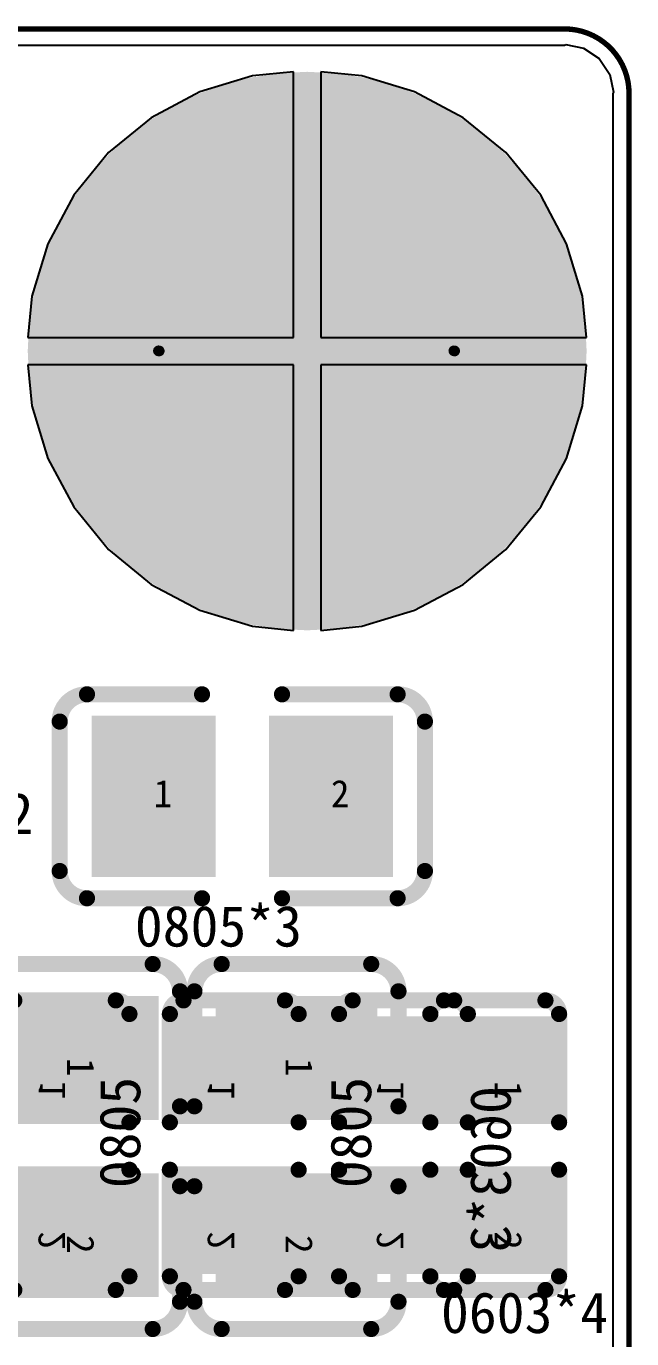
# Model space of a CAD drawing. Header units: millimetres. Extents: x 7.33 to 10.08, y 7.01 to 8.78.
# Drawn here: x 9.8531 to 10.075, y 8.3021 to 8.7835 of the extents above; entities that cross this region are included whole.
import ezdxf

# ---------------------------------------------------------------- set-up
doc = ezdxf.new("R2010")
doc.units = ezdxf.units.MM
doc.header["$MEASUREMENT"] = 0
for name, color, linetype in [('BottomLayer', 5, 'Continuous'), ('BottomOverlay', 54, 'Continuous'), ('BottomPaste', 16, 'Continuous'), ('BottomSolder', 6, 'Continuous'), ('KeepOutLayer', 6, 'Continuous'), ('Mechanical1', 6, 'Continuous'), ('Mechanical16', 56, 'Continuous'), ('Mechanical20', 56, 'Continuous'), ('Mechanical5', 56, 'Continuous'), ('MidLayer1', 16, 'Continuous'), ('MidLayer2', 76, 'Continuous'), ('MidLayer3', 90, 'Continuous'), ('MidLayer4', 156, 'Continuous'), ('MidLayer5', 130, 'Continuous'), ('MidLayer6', 216, 'Continuous'), ('MultiLayer', 9, 'Continuous'), ('TopLayer', 1, 'Continuous'), ('TopOverlay', 2, 'Continuous'), ('TopPaste', 8, 'Continuous'), ('TopSolder', 216, 'Continuous')]:
    doc.layers.add(name, color=color, linetype=linetype)

# ---------------------------------------------------------------- blocks, each defined once
blk = doc.blocks.new('C0805_424')
at = {"layer": 'TopLayer'}
for points in [[(-0.01378, -0.02559), (-0.01378, 0.02559), (-0.05118, -0.02559), (-0.05118, 0.02559)], [(0.05118, -0.02559), (0.05118, 0.02559), (0.01378, -0.02559), (0.01378, 0.02559)]]:
    blk.add_solid(points, dxfattribs=at)
at = {"layer": 'TopOverlay', "const_width": 0.00591}
for points in [[(-0.06693, 0.0274, -0.414214), (-0.05693, 0.0374)], [(0.05693, 0.0374, -0.414214), (0.06693, 0.0274)], [(-0.05693, -0.0374, -0.414214), (-0.06693, -0.0274)], [(0.06693, -0.0274, -0.414214), (0.05693, -0.0374)]]:
    blk.add_lwpolyline(points, format="xyb", dxfattribs=at)
for points in [[(-0.05693, 0.0374), (-0.01475, 0.0374)], [(0.01456, 0.0374), (0.05693, 0.0374)], [(-0.06693, -0.0274), (-0.06693, 0.0274)], [(0.06693, -0.0274), (0.06693, 0.0274)], [(-0.05693, -0.0374), (-0.01475, -0.0374)], [(0.01456, -0.0374), (0.05693, -0.0374)]]:
    blk.add_lwpolyline(points, dxfattribs=at)
at = {"layer": 'TopOverlay', "const_width": 0.00296}
for points in [[(-0.05841, 0.0374, 1), (-0.05545, 0.0374, 1)], [(-0.05841, 0.0374, 1), (-0.05545, 0.0374, 1)], [(-0.01623, 0.0374, 1), (-0.01327, 0.0374, 1)], [(0.01308, 0.0374, 1), (0.01604, 0.0374, 1)], [(0.05545, 0.0374, 1), (0.05841, 0.0374, 1)], [(0.05545, 0.0374, 1), (0.05841, 0.0374, 1)], [(-0.06841, 0.0274, 1), (-0.06545, 0.0274, 1)], [(-0.06841, 0.0274, 1), (-0.06545, 0.0274, 1)], [(0.06545, 0.0274, 1), (0.06841, 0.0274, 1)], [(0.06545, 0.0274, 1), (0.06841, 0.0274, 1)], [(-0.06841, -0.0274, 1), (-0.06545, -0.0274, 1)], [(-0.06841, -0.0274, 1), (-0.06545, -0.0274, 1)], [(0.06545, -0.0274, 1), (0.06841, -0.0274, 1)], [(0.06545, -0.0274, 1), (0.06841, -0.0274, 1)], [(-0.05841, -0.0374, 1), (-0.05545, -0.0374, 1)], [(-0.05841, -0.0374, 1), (-0.05545, -0.0374, 1)], [(-0.01623, -0.0374, 1), (-0.01327, -0.0374, 1)], [(0.01308, -0.0374, 1), (0.01604, -0.0374, 1)], [(0.05545, -0.0374, 1), (0.05841, -0.0374, 1)], [(0.05545, -0.0374, 1), (0.05841, -0.0374, 1)]]:
    blk.add_lwpolyline(points, format="xyb", close=True, dxfattribs=at)
at = {"layer": 'TopPaste'}
for points in [[(-0.01378, -0.02559), (-0.01378, 0.02559), (-0.05118, -0.02559), (-0.05118, 0.02559)], [(0.05118, -0.02559), (0.05118, 0.02559), (0.01378, -0.02559), (0.01378, 0.02559)]]:
    blk.add_solid(points, dxfattribs=at)
at = {"layer": 'TopSolder'}
for points in [[(-0.00978, -0.02959), (-0.00978, 0.02959), (-0.05518, -0.02959), (-0.05518, 0.02959)], [(0.05518, -0.02959), (0.05518, 0.02959), (0.00978, -0.02959), (0.00978, 0.02959)]]:
    blk.add_solid(points, dxfattribs=at)
at = {"layer": 'Mechanical20'}
for s, p in [('1', (-0.03248, -0.004)), ('2', (0.03248, -0.004))]:
    blk.add_text(s, height=0.01, rotation=360, dxfattribs=at).set_placement(p)
blk = doc.blocks.new('C0603_434')
at = {"layer": 'Mechanical16', "const_width": 0.00591}
for points in [[(-0.0531, 0.0186, -0.414214), (-0.0481, 0.0236)], [(0.0481, 0.0236, -0.414214), (0.0531, 0.0186)], [(-0.0481, -0.0236, -0.414214), (-0.0531, -0.0186)], [(0.0531, -0.0186, -0.414214), (0.0481, -0.0236)]]:
    blk.add_lwpolyline(points, format="xyb", dxfattribs=at)
for points in [[(-0.0481, 0.0236), (-0.00836, 0.0236)], [(0.00902, 0.0236), (0.0481, 0.0236)], [(-0.0531, 0.0186), (-0.0531, -0.0186)], [(0.0531, 0.0186), (0.0531, -0.0186)], [(-0.0481, -0.0236), (-0.00836, -0.0236)], [(0.00902, -0.0236), (0.0481, -0.0236)]]:
    blk.add_lwpolyline(points, dxfattribs=at)
at = {"layer": 'Mechanical16', "const_width": 0.00296}
for points in [[(-0.04958, 0.0236, 1), (-0.04662, 0.0236, 1)], [(-0.04958, 0.0236, 1), (-0.04662, 0.0236, 1)], [(-0.00984, 0.0236, 1), (-0.00688, 0.0236, 1)], [(0.00754, 0.0236, 1), (0.0105, 0.0236, 1)], [(0.04662, 0.0236, 1), (0.04958, 0.0236, 1)], [(0.04662, 0.0236, 1), (0.04958, 0.0236, 1)], [(-0.05458, 0.0186, 1), (-0.05162, 0.0186, 1)], [(-0.05458, 0.0186, 1), (-0.05162, 0.0186, 1)], [(0.05162, 0.0186, 1), (0.05458, 0.0186, 1)], [(0.05162, 0.0186, 1), (0.05458, 0.0186, 1)], [(-0.05458, -0.0186, 1), (-0.05162, -0.0186, 1)], [(-0.05458, -0.0186, 1), (-0.05162, -0.0186, 1)], [(0.05162, -0.0186, 1), (0.05458, -0.0186, 1)], [(0.05162, -0.0186, 1), (0.05458, -0.0186, 1)], [(-0.04958, -0.0236, 1), (-0.04662, -0.0236, 1)], [(-0.04958, -0.0236, 1), (-0.04662, -0.0236, 1)], [(-0.00984, -0.0236, 1), (-0.00688, -0.0236, 1)], [(0.00754, -0.0236, 1), (0.0105, -0.0236, 1)], [(0.04662, -0.0236, 1), (0.04958, -0.0236, 1)], [(0.04662, -0.0236, 1), (0.04958, -0.0236, 1)]]:
    blk.add_lwpolyline(points, format="xyb", close=True, dxfattribs=at)
at = {"layer": 'TopLayer'}
for points in [[(-0.01181, 0.01771), (-0.04331, 0.01771), (-0.01181, -0.01771), (-0.04331, -0.01771)], [(0.04331, 0.01771), (0.01181, 0.01771), (0.04331, -0.01771), (0.01181, -0.01771)]]:
    blk.add_solid(points, dxfattribs=at)
at = {"layer": 'TopOverlay', "const_width": 0.00591}
for points in [[(-0.0531, 0.0186, -0.414214), (-0.0481, 0.0236)], [(0.0481, 0.0236, -0.414214), (0.0531, 0.0186)], [(-0.0481, -0.0236, -0.414214), (-0.0531, -0.0186)], [(0.0531, -0.0186, -0.414214), (0.0481, -0.0236)]]:
    blk.add_lwpolyline(points, format="xyb", dxfattribs=at)
for points in [[(-0.0481, 0.0236), (-0.00836, 0.0236)], [(0.00902, 0.0236), (0.0481, 0.0236)], [(-0.0531, 0.0186), (-0.0531, -0.0186)], [(0.0531, 0.0186), (0.0531, -0.0186)], [(-0.0481, -0.0236), (-0.00836, -0.0236)], [(0.00902, -0.0236), (0.0481, -0.0236)]]:
    blk.add_lwpolyline(points, dxfattribs=at)
at = {"layer": 'TopOverlay', "const_width": 0.00296}
for points in [[(-0.04958, 0.0236, 1), (-0.04662, 0.0236, 1)], [(-0.04958, 0.0236, 1), (-0.04662, 0.0236, 1)], [(-0.00984, 0.0236, 1), (-0.00688, 0.0236, 1)], [(0.00754, 0.0236, 1), (0.0105, 0.0236, 1)], [(0.04662, 0.0236, 1), (0.04958, 0.0236, 1)], [(0.04662, 0.0236, 1), (0.04958, 0.0236, 1)], [(-0.05458, 0.0186, 1), (-0.05162, 0.0186, 1)], [(-0.05458, 0.0186, 1), (-0.05162, 0.0186, 1)], [(0.05162, 0.0186, 1), (0.05458, 0.0186, 1)], [(0.05162, 0.0186, 1), (0.05458, 0.0186, 1)], [(-0.05458, -0.0186, 1), (-0.05162, -0.0186, 1)], [(-0.05458, -0.0186, 1), (-0.05162, -0.0186, 1)], [(0.05162, -0.0186, 1), (0.05458, -0.0186, 1)], [(0.05162, -0.0186, 1), (0.05458, -0.0186, 1)], [(-0.04958, -0.0236, 1), (-0.04662, -0.0236, 1)], [(-0.04958, -0.0236, 1), (-0.04662, -0.0236, 1)], [(-0.00984, -0.0236, 1), (-0.00688, -0.0236, 1)], [(0.00754, -0.0236, 1), (0.0105, -0.0236, 1)], [(0.04662, -0.0236, 1), (0.04958, -0.0236, 1)], [(0.04662, -0.0236, 1), (0.04958, -0.0236, 1)]]:
    blk.add_lwpolyline(points, format="xyb", close=True, dxfattribs=at)
at = {"layer": 'TopPaste'}
for points in [[(-0.01181, 0.01771), (-0.04331, 0.01771), (-0.01181, -0.01771), (-0.04331, -0.01771)], [(0.04331, 0.01771), (0.01181, 0.01771), (0.04331, -0.01771), (0.01181, -0.01771)]]:
    blk.add_solid(points, dxfattribs=at)
at = {"layer": 'TopSolder'}
for points in [[(-0.00781, 0.02171), (-0.04731, 0.02171), (-0.00781, -0.02171), (-0.04731, -0.02171)], [(0.04731, 0.02171), (0.00781, 0.02171), (0.04731, -0.02171), (0.00781, -0.02171)]]:
    blk.add_solid(points, dxfattribs=at)
at = {"layer": 'Mechanical20'}
for s, p in [('1', (-0.02356, 0)), ('2', (0.03156, 0))]:
    blk.add_text(s, height=0.01, dxfattribs=at).set_placement(p)
blk = doc.blocks.new('C0603_B_435')
at = {"layer": 'BottomLayer'}
for points in [[(-0.01181, 0.01771), (-0.04331, 0.01771), (-0.01181, -0.01771), (-0.04331, -0.01771)], [(0.04331, 0.01771), (0.01181, 0.01771), (0.04331, -0.01771), (0.01181, -0.01771)]]:
    blk.add_solid(points, dxfattribs=at)
at = {"layer": 'BottomOverlay', "const_width": 0.00591}
for points in [[(-0.0531, 0.0186, -0.414214), (-0.0481, 0.0236)], [(0.0481, 0.0236, -0.414214), (0.0531, 0.0186)], [(-0.0481, -0.0236, -0.414214), (-0.0531, -0.0186)], [(0.0531, -0.0186, -0.414214), (0.0481, -0.0236)]]:
    blk.add_lwpolyline(points, format="xyb", dxfattribs=at)
for points in [[(-0.0481, 0.0236), (-0.00836, 0.0236)], [(0.00902, 0.0236), (0.0481, 0.0236)], [(-0.0531, 0.0186), (-0.0531, -0.0186)], [(0.0531, 0.0186), (0.0531, -0.0186)], [(-0.0481, -0.0236), (-0.00836, -0.0236)], [(0.00902, -0.0236), (0.0481, -0.0236)]]:
    blk.add_lwpolyline(points, dxfattribs=at)
at = {"layer": 'BottomOverlay', "const_width": 0.00296}
for points in [[(-0.04958, 0.0236, 1), (-0.04662, 0.0236, 1)], [(-0.04958, 0.0236, 1), (-0.04662, 0.0236, 1)], [(-0.00984, 0.0236, 1), (-0.00688, 0.0236, 1)], [(0.00754, 0.0236, 1), (0.0105, 0.0236, 1)], [(0.04662, 0.0236, 1), (0.04958, 0.0236, 1)], [(0.04662, 0.0236, 1), (0.04958, 0.0236, 1)], [(-0.05458, 0.0186, 1), (-0.05162, 0.0186, 1)], [(-0.05458, 0.0186, 1), (-0.05162, 0.0186, 1)], [(0.05162, 0.0186, 1), (0.05458, 0.0186, 1)], [(0.05162, 0.0186, 1), (0.05458, 0.0186, 1)], [(-0.05458, -0.0186, 1), (-0.05162, -0.0186, 1)], [(-0.05458, -0.0186, 1), (-0.05162, -0.0186, 1)], [(0.05162, -0.0186, 1), (0.05458, -0.0186, 1)], [(0.05162, -0.0186, 1), (0.05458, -0.0186, 1)], [(-0.04958, -0.0236, 1), (-0.04662, -0.0236, 1)], [(-0.04958, -0.0236, 1), (-0.04662, -0.0236, 1)], [(-0.00984, -0.0236, 1), (-0.00688, -0.0236, 1)], [(0.00754, -0.0236, 1), (0.0105, -0.0236, 1)], [(0.04662, -0.0236, 1), (0.04958, -0.0236, 1)], [(0.04662, -0.0236, 1), (0.04958, -0.0236, 1)]]:
    blk.add_lwpolyline(points, format="xyb", close=True, dxfattribs=at)
at = {"layer": 'BottomPaste'}
for points in [[(-0.01181, 0.01771), (-0.04331, 0.01771), (-0.01181, -0.01771), (-0.04331, -0.01771)], [(0.04331, 0.01771), (0.01181, 0.01771), (0.04331, -0.01771), (0.01181, -0.01771)]]:
    blk.add_solid(points, dxfattribs=at)
at = {"layer": 'BottomSolder'}
for points in [[(-0.00781, 0.02171), (-0.04731, 0.02171), (-0.00781, -0.02171), (-0.04731, -0.02171)], [(0.04731, 0.02171), (0.00781, 0.02171), (0.04731, -0.02171), (0.00781, -0.02171)]]:
    blk.add_solid(points, dxfattribs=at)
at = {"layer": 'Mechanical16', "const_width": 0.00591}
for points in [[(-0.0531, 0.0186, -0.414214), (-0.0481, 0.0236)], [(0.0481, 0.0236, -0.414214), (0.0531, 0.0186)], [(-0.0481, -0.0236, -0.414214), (-0.0531, -0.0186)], [(0.0531, -0.0186, -0.414214), (0.0481, -0.0236)]]:
    blk.add_lwpolyline(points, format="xyb", dxfattribs=at)
for points in [[(-0.0481, 0.0236), (-0.00836, 0.0236)], [(0.00902, 0.0236), (0.0481, 0.0236)], [(-0.0531, 0.0186), (-0.0531, -0.0186)], [(0.0531, 0.0186), (0.0531, -0.0186)], [(-0.0481, -0.0236), (-0.00836, -0.0236)], [(0.00902, -0.0236), (0.0481, -0.0236)]]:
    blk.add_lwpolyline(points, dxfattribs=at)
at = {"layer": 'Mechanical16', "const_width": 0.00296}
for points in [[(-0.04958, 0.0236, 1), (-0.04662, 0.0236, 1)], [(-0.04958, 0.0236, 1), (-0.04662, 0.0236, 1)], [(-0.00984, 0.0236, 1), (-0.00688, 0.0236, 1)], [(0.00754, 0.0236, 1), (0.0105, 0.0236, 1)], [(0.04662, 0.0236, 1), (0.04958, 0.0236, 1)], [(0.04662, 0.0236, 1), (0.04958, 0.0236, 1)], [(-0.05458, 0.0186, 1), (-0.05162, 0.0186, 1)], [(-0.05458, 0.0186, 1), (-0.05162, 0.0186, 1)], [(0.05162, 0.0186, 1), (0.05458, 0.0186, 1)], [(0.05162, 0.0186, 1), (0.05458, 0.0186, 1)], [(-0.05458, -0.0186, 1), (-0.05162, -0.0186, 1)], [(-0.05458, -0.0186, 1), (-0.05162, -0.0186, 1)], [(0.05162, -0.0186, 1), (0.05458, -0.0186, 1)], [(0.05162, -0.0186, 1), (0.05458, -0.0186, 1)], [(-0.04958, -0.0236, 1), (-0.04662, -0.0236, 1)], [(-0.04958, -0.0236, 1), (-0.04662, -0.0236, 1)], [(-0.00984, -0.0236, 1), (-0.00688, -0.0236, 1)], [(0.00754, -0.0236, 1), (0.0105, -0.0236, 1)], [(0.04662, -0.0236, 1), (0.04958, -0.0236, 1)], [(0.04662, -0.0236, 1), (0.04958, -0.0236, 1)]]:
    blk.add_lwpolyline(points, format="xyb", close=True, dxfattribs=at)
at = {"layer": 'Mechanical20', "text_generation_flag": 2}
for s, p in [('1', (-0.02356, 0)), ('2', (0.03156, 0))]:
    blk.add_text(s, height=0.01, rotation=180, dxfattribs=at).set_placement(p)
blk = doc.blocks.new('C0805_436')
at = {"layer": 'TopLayer'}
for points in [[(-0.01378, -0.02559), (-0.01378, 0.02559), (-0.05118, -0.02559), (-0.05118, 0.02559)], [(0.05118, -0.02559), (0.05118, 0.02559), (0.01378, -0.02559), (0.01378, 0.02559)]]:
    blk.add_solid(points, dxfattribs=at)
at = {"layer": 'TopOverlay', "const_width": 0.00591}
for points in [[(-0.06693, 0.0274, -0.414214), (-0.05693, 0.0374)], [(0.05693, 0.0374, -0.414214), (0.06693, 0.0274)], [(-0.05693, -0.0374, -0.414214), (-0.06693, -0.0274)], [(0.06693, -0.0274, -0.414214), (0.05693, -0.0374)]]:
    blk.add_lwpolyline(points, format="xyb", dxfattribs=at)
for points in [[(-0.05693, 0.0374), (-0.01475, 0.0374)], [(0.01456, 0.0374), (0.05693, 0.0374)], [(-0.06693, 0.0274), (-0.06693, -0.0274)], [(0.06693, 0.0274), (0.06693, -0.0274)], [(-0.05693, -0.0374), (-0.01475, -0.0374)], [(0.01456, -0.0374), (0.05693, -0.0374)]]:
    blk.add_lwpolyline(points, dxfattribs=at)
at = {"layer": 'TopOverlay', "const_width": 0.00296}
for points in [[(-0.05841, 0.0374, 1), (-0.05545, 0.0374, 1)], [(-0.05841, 0.0374, 1), (-0.05545, 0.0374, 1)], [(-0.01623, 0.0374, 1), (-0.01327, 0.0374, 1)], [(0.01308, 0.0374, 1), (0.01604, 0.0374, 1)], [(0.05545, 0.0374, 1), (0.05841, 0.0374, 1)], [(0.05545, 0.0374, 1), (0.05841, 0.0374, 1)], [(-0.06841, 0.0274, 1), (-0.06545, 0.0274, 1)], [(-0.06841, 0.0274, 1), (-0.06545, 0.0274, 1)], [(0.06545, 0.0274, 1), (0.06841, 0.0274, 1)], [(0.06545, 0.0274, 1), (0.06841, 0.0274, 1)], [(-0.06841, -0.0274, 1), (-0.06545, -0.0274, 1)], [(-0.06841, -0.0274, 1), (-0.06545, -0.0274, 1)], [(0.06545, -0.0274, 1), (0.06841, -0.0274, 1)], [(0.06545, -0.0274, 1), (0.06841, -0.0274, 1)], [(-0.05841, -0.0374, 1), (-0.05545, -0.0374, 1)], [(-0.05841, -0.0374, 1), (-0.05545, -0.0374, 1)], [(-0.01623, -0.0374, 1), (-0.01327, -0.0374, 1)], [(0.01308, -0.0374, 1), (0.01604, -0.0374, 1)], [(0.05545, -0.0374, 1), (0.05841, -0.0374, 1)], [(0.05545, -0.0374, 1), (0.05841, -0.0374, 1)]]:
    blk.add_lwpolyline(points, format="xyb", close=True, dxfattribs=at)
at = {"layer": 'TopPaste'}
for points in [[(-0.01378, -0.02559), (-0.01378, 0.02559), (-0.05118, -0.02559), (-0.05118, 0.02559)], [(0.05118, -0.02559), (0.05118, 0.02559), (0.01378, -0.02559), (0.01378, 0.02559)]]:
    blk.add_solid(points, dxfattribs=at)
at = {"layer": 'TopSolder'}
for points in [[(-0.00978, -0.02959), (-0.00978, 0.02959), (-0.05518, -0.02959), (-0.05518, 0.02959)], [(0.05518, -0.02959), (0.05518, 0.02959), (0.00978, -0.02959), (0.00978, 0.02959)]]:
    blk.add_solid(points, dxfattribs=at)
at = {"layer": 'Mechanical20'}
for s, p in [('1', (-0.03248, -0.004)), ('2', (0.03248, -0.004))]:
    blk.add_text(s, height=0.01, dxfattribs=at).set_placement(p)
blk = doc.blocks.new('C0805_437')
at = {"layer": 'TopLayer'}
for points in [[(-0.01378, -0.02559), (-0.01378, 0.02559), (-0.05118, -0.02559), (-0.05118, 0.02559)], [(0.05118, -0.02559), (0.05118, 0.02559), (0.01378, -0.02559), (0.01378, 0.02559)]]:
    blk.add_solid(points, dxfattribs=at)
at = {"layer": 'TopOverlay', "const_width": 0.00591}
for points in [[(-0.06693, 0.0274, -0.414214), (-0.05693, 0.0374)], [(0.05693, 0.0374, -0.414214), (0.06693, 0.0274)], [(-0.05693, -0.0374, -0.414214), (-0.06693, -0.0274)], [(0.06693, -0.0274, -0.414214), (0.05693, -0.0374)]]:
    blk.add_lwpolyline(points, format="xyb", dxfattribs=at)
for points in [[(-0.05693, 0.0374), (-0.01475, 0.0374)], [(0.01456, 0.0374), (0.05693, 0.0374)], [(-0.06693, 0.0274), (-0.06693, -0.0274)], [(0.06693, 0.0274), (0.06693, -0.0274)], [(-0.05693, -0.0374), (-0.01475, -0.0374)], [(0.01456, -0.0374), (0.05693, -0.0374)]]:
    blk.add_lwpolyline(points, dxfattribs=at)
at = {"layer": 'TopOverlay', "const_width": 0.00296}
for points in [[(-0.05841, 0.0374, 1), (-0.05545, 0.0374, 1)], [(-0.05841, 0.0374, 1), (-0.05545, 0.0374, 1)], [(-0.01623, 0.0374, 1), (-0.01327, 0.0374, 1)], [(0.01308, 0.0374, 1), (0.01604, 0.0374, 1)], [(0.05545, 0.0374, 1), (0.05841, 0.0374, 1)], [(0.05545, 0.0374, 1), (0.05841, 0.0374, 1)], [(-0.06841, 0.0274, 1), (-0.06545, 0.0274, 1)], [(-0.06841, 0.0274, 1), (-0.06545, 0.0274, 1)], [(0.06545, 0.0274, 1), (0.06841, 0.0274, 1)], [(0.06545, 0.0274, 1), (0.06841, 0.0274, 1)], [(-0.06841, -0.0274, 1), (-0.06545, -0.0274, 1)], [(-0.06841, -0.0274, 1), (-0.06545, -0.0274, 1)], [(0.06545, -0.0274, 1), (0.06841, -0.0274, 1)], [(0.06545, -0.0274, 1), (0.06841, -0.0274, 1)], [(-0.05841, -0.0374, 1), (-0.05545, -0.0374, 1)], [(-0.05841, -0.0374, 1), (-0.05545, -0.0374, 1)], [(-0.01623, -0.0374, 1), (-0.01327, -0.0374, 1)], [(0.01308, -0.0374, 1), (0.01604, -0.0374, 1)], [(0.05545, -0.0374, 1), (0.05841, -0.0374, 1)], [(0.05545, -0.0374, 1), (0.05841, -0.0374, 1)]]:
    blk.add_lwpolyline(points, format="xyb", close=True, dxfattribs=at)
at = {"layer": 'TopPaste'}
for points in [[(-0.01378, -0.02559), (-0.01378, 0.02559), (-0.05118, -0.02559), (-0.05118, 0.02559)], [(0.05118, -0.02559), (0.05118, 0.02559), (0.01378, -0.02559), (0.01378, 0.02559)]]:
    blk.add_solid(points, dxfattribs=at)
at = {"layer": 'TopSolder'}
for points in [[(-0.00978, -0.02959), (-0.00978, 0.02959), (-0.05518, -0.02959), (-0.05518, 0.02959)], [(0.05518, -0.02959), (0.05518, 0.02959), (0.00978, -0.02959), (0.00978, 0.02959)]]:
    blk.add_solid(points, dxfattribs=at)
at = {"layer": 'Mechanical20'}
for s, p in [('1', (-0.03248, -0.004)), ('2', (0.03248, -0.004))]:
    blk.add_text(s, height=0.01, dxfattribs=at).set_placement(p)
blk = doc.blocks.new('C0603_B_555')
at = {"layer": 'BottomLayer'}
for points in [[(-0.01181, 0.01771), (-0.04331, 0.01771), (-0.01181, -0.01771), (-0.04331, -0.01771)], [(0.04331, 0.01771), (0.01181, 0.01771), (0.04331, -0.01771), (0.01181, -0.01771)]]:
    blk.add_solid(points, dxfattribs=at)
at = {"layer": 'BottomOverlay', "const_width": 0.00591}
for points in [[(-0.0531, 0.0186, -0.414214), (-0.0481, 0.0236)], [(0.0481, 0.0236, -0.414214), (0.0531, 0.0186)], [(-0.0481, -0.0236, -0.414214), (-0.0531, -0.0186)], [(0.0531, -0.0186, -0.414214), (0.0481, -0.0236)]]:
    blk.add_lwpolyline(points, format="xyb", dxfattribs=at)
for points in [[(-0.0481, 0.0236), (-0.00836, 0.0236)], [(0.00902, 0.0236), (0.0481, 0.0236)], [(-0.0531, 0.0186), (-0.0531, -0.0186)], [(0.0531, 0.0186), (0.0531, -0.0186)], [(-0.0481, -0.0236), (-0.00836, -0.0236)], [(0.00902, -0.0236), (0.0481, -0.0236)]]:
    blk.add_lwpolyline(points, dxfattribs=at)
at = {"layer": 'BottomOverlay', "const_width": 0.00296}
for points in [[(-0.04958, 0.0236, 1), (-0.04662, 0.0236, 1)], [(-0.04958, 0.0236, 1), (-0.04662, 0.0236, 1)], [(-0.00984, 0.0236, 1), (-0.00688, 0.0236, 1)], [(0.00754, 0.0236, 1), (0.0105, 0.0236, 1)], [(0.04662, 0.0236, 1), (0.04958, 0.0236, 1)], [(0.04662, 0.0236, 1), (0.04958, 0.0236, 1)], [(-0.05458, 0.0186, 1), (-0.05162, 0.0186, 1)], [(-0.05458, 0.0186, 1), (-0.05162, 0.0186, 1)], [(0.05162, 0.0186, 1), (0.05458, 0.0186, 1)], [(0.05162, 0.0186, 1), (0.05458, 0.0186, 1)], [(-0.05458, -0.0186, 1), (-0.05162, -0.0186, 1)], [(-0.05458, -0.0186, 1), (-0.05162, -0.0186, 1)], [(0.05162, -0.0186, 1), (0.05458, -0.0186, 1)], [(0.05162, -0.0186, 1), (0.05458, -0.0186, 1)], [(-0.04958, -0.0236, 1), (-0.04662, -0.0236, 1)], [(-0.04958, -0.0236, 1), (-0.04662, -0.0236, 1)], [(-0.00984, -0.0236, 1), (-0.00688, -0.0236, 1)], [(0.00754, -0.0236, 1), (0.0105, -0.0236, 1)], [(0.04662, -0.0236, 1), (0.04958, -0.0236, 1)], [(0.04662, -0.0236, 1), (0.04958, -0.0236, 1)]]:
    blk.add_lwpolyline(points, format="xyb", close=True, dxfattribs=at)
at = {"layer": 'BottomPaste'}
for points in [[(-0.01181, 0.01771), (-0.04331, 0.01771), (-0.01181, -0.01771), (-0.04331, -0.01771)], [(0.04331, 0.01771), (0.01181, 0.01771), (0.04331, -0.01771), (0.01181, -0.01771)]]:
    blk.add_solid(points, dxfattribs=at)
at = {"layer": 'BottomSolder'}
for points in [[(-0.00781, 0.02171), (-0.04731, 0.02171), (-0.00781, -0.02171), (-0.04731, -0.02171)], [(0.04731, 0.02171), (0.00781, 0.02171), (0.04731, -0.02171), (0.00781, -0.02171)]]:
    blk.add_solid(points, dxfattribs=at)
at = {"layer": 'Mechanical16', "const_width": 0.00591}
for points in [[(-0.0531, 0.0186, -0.414214), (-0.0481, 0.0236)], [(0.0481, 0.0236, -0.414214), (0.0531, 0.0186)], [(-0.0481, -0.0236, -0.414214), (-0.0531, -0.0186)], [(0.0531, -0.0186, -0.414214), (0.0481, -0.0236)]]:
    blk.add_lwpolyline(points, format="xyb", dxfattribs=at)
for points in [[(-0.0481, 0.0236), (-0.00836, 0.0236)], [(0.00902, 0.0236), (0.0481, 0.0236)], [(-0.0531, 0.0186), (-0.0531, -0.0186)], [(0.0531, 0.0186), (0.0531, -0.0186)], [(-0.0481, -0.0236), (-0.00836, -0.0236)], [(0.00902, -0.0236), (0.0481, -0.0236)]]:
    blk.add_lwpolyline(points, dxfattribs=at)
at = {"layer": 'Mechanical16', "const_width": 0.00296}
for points in [[(-0.04958, 0.0236, 1), (-0.04662, 0.0236, 1)], [(-0.04958, 0.0236, 1), (-0.04662, 0.0236, 1)], [(-0.00984, 0.0236, 1), (-0.00688, 0.0236, 1)], [(0.00754, 0.0236, 1), (0.0105, 0.0236, 1)], [(0.04662, 0.0236, 1), (0.04958, 0.0236, 1)], [(0.04662, 0.0236, 1), (0.04958, 0.0236, 1)], [(-0.05458, 0.0186, 1), (-0.05162, 0.0186, 1)], [(-0.05458, 0.0186, 1), (-0.05162, 0.0186, 1)], [(0.05162, 0.0186, 1), (0.05458, 0.0186, 1)], [(0.05162, 0.0186, 1), (0.05458, 0.0186, 1)], [(-0.05458, -0.0186, 1), (-0.05162, -0.0186, 1)], [(-0.05458, -0.0186, 1), (-0.05162, -0.0186, 1)], [(0.05162, -0.0186, 1), (0.05458, -0.0186, 1)], [(0.05162, -0.0186, 1), (0.05458, -0.0186, 1)], [(-0.04958, -0.0236, 1), (-0.04662, -0.0236, 1)], [(-0.04958, -0.0236, 1), (-0.04662, -0.0236, 1)], [(-0.00984, -0.0236, 1), (-0.00688, -0.0236, 1)], [(0.00754, -0.0236, 1), (0.0105, -0.0236, 1)], [(0.04662, -0.0236, 1), (0.04958, -0.0236, 1)], [(0.04662, -0.0236, 1), (0.04958, -0.0236, 1)]]:
    blk.add_lwpolyline(points, format="xyb", close=True, dxfattribs=at)
at = {"layer": 'Mechanical20', "text_generation_flag": 2}
for s, p in [('1', (-0.02356, 0)), ('2', (0.03156, 0))]:
    blk.add_text(s, height=0.01, rotation=180, dxfattribs=at).set_placement(p)
blk = doc.blocks.new('C0603_B_556')
at = {"layer": 'BottomLayer'}
for points in [[(-0.01181, 0.01771), (-0.04331, 0.01771), (-0.01181, -0.01771), (-0.04331, -0.01771)], [(0.04331, 0.01771), (0.01181, 0.01771), (0.04331, -0.01771), (0.01181, -0.01771)]]:
    blk.add_solid(points, dxfattribs=at)
at = {"layer": 'BottomOverlay', "const_width": 0.00591}
for points in [[(-0.0531, 0.0186, -0.414214), (-0.0481, 0.0236)], [(0.0481, 0.0236, -0.414214), (0.0531, 0.0186)], [(-0.0481, -0.0236, -0.414214), (-0.0531, -0.0186)], [(0.0531, -0.0186, -0.414214), (0.0481, -0.0236)]]:
    blk.add_lwpolyline(points, format="xyb", dxfattribs=at)
for points in [[(-0.0481, 0.0236), (-0.00836, 0.0236)], [(0.00902, 0.0236), (0.0481, 0.0236)], [(-0.0531, 0.0186), (-0.0531, -0.0186)], [(0.0531, 0.0186), (0.0531, -0.0186)], [(-0.0481, -0.0236), (-0.00836, -0.0236)], [(0.00902, -0.0236), (0.0481, -0.0236)]]:
    blk.add_lwpolyline(points, dxfattribs=at)
at = {"layer": 'BottomOverlay', "const_width": 0.00296}
for points in [[(-0.04958, 0.0236, 1), (-0.04662, 0.0236, 1)], [(-0.04958, 0.0236, 1), (-0.04662, 0.0236, 1)], [(-0.00984, 0.0236, 1), (-0.00688, 0.0236, 1)], [(0.00754, 0.0236, 1), (0.0105, 0.0236, 1)], [(0.04662, 0.0236, 1), (0.04958, 0.0236, 1)], [(0.04662, 0.0236, 1), (0.04958, 0.0236, 1)], [(-0.05458, 0.0186, 1), (-0.05162, 0.0186, 1)], [(-0.05458, 0.0186, 1), (-0.05162, 0.0186, 1)], [(0.05162, 0.0186, 1), (0.05458, 0.0186, 1)], [(0.05162, 0.0186, 1), (0.05458, 0.0186, 1)], [(-0.05458, -0.0186, 1), (-0.05162, -0.0186, 1)], [(-0.05458, -0.0186, 1), (-0.05162, -0.0186, 1)], [(0.05162, -0.0186, 1), (0.05458, -0.0186, 1)], [(0.05162, -0.0186, 1), (0.05458, -0.0186, 1)], [(-0.04958, -0.0236, 1), (-0.04662, -0.0236, 1)], [(-0.04958, -0.0236, 1), (-0.04662, -0.0236, 1)], [(-0.00984, -0.0236, 1), (-0.00688, -0.0236, 1)], [(0.00754, -0.0236, 1), (0.0105, -0.0236, 1)], [(0.04662, -0.0236, 1), (0.04958, -0.0236, 1)], [(0.04662, -0.0236, 1), (0.04958, -0.0236, 1)]]:
    blk.add_lwpolyline(points, format="xyb", close=True, dxfattribs=at)
at = {"layer": 'BottomPaste'}
for points in [[(-0.01181, 0.01771), (-0.04331, 0.01771), (-0.01181, -0.01771), (-0.04331, -0.01771)], [(0.04331, 0.01771), (0.01181, 0.01771), (0.04331, -0.01771), (0.01181, -0.01771)]]:
    blk.add_solid(points, dxfattribs=at)
at = {"layer": 'BottomSolder'}
for points in [[(-0.00781, 0.02171), (-0.04731, 0.02171), (-0.00781, -0.02171), (-0.04731, -0.02171)], [(0.04731, 0.02171), (0.00781, 0.02171), (0.04731, -0.02171), (0.00781, -0.02171)]]:
    blk.add_solid(points, dxfattribs=at)
at = {"layer": 'Mechanical16', "const_width": 0.00591}
for points in [[(-0.0531, 0.0186, -0.414214), (-0.0481, 0.0236)], [(0.0481, 0.0236, -0.414214), (0.0531, 0.0186)], [(-0.0481, -0.0236, -0.414214), (-0.0531, -0.0186)], [(0.0531, -0.0186, -0.414214), (0.0481, -0.0236)]]:
    blk.add_lwpolyline(points, format="xyb", dxfattribs=at)
for points in [[(-0.0481, 0.0236), (-0.00836, 0.0236)], [(0.00902, 0.0236), (0.0481, 0.0236)], [(-0.0531, 0.0186), (-0.0531, -0.0186)], [(0.0531, 0.0186), (0.0531, -0.0186)], [(-0.0481, -0.0236), (-0.00836, -0.0236)], [(0.00902, -0.0236), (0.0481, -0.0236)]]:
    blk.add_lwpolyline(points, dxfattribs=at)
at = {"layer": 'Mechanical16', "const_width": 0.00296}
for points in [[(-0.04958, 0.0236, 1), (-0.04662, 0.0236, 1)], [(-0.04958, 0.0236, 1), (-0.04662, 0.0236, 1)], [(-0.00984, 0.0236, 1), (-0.00688, 0.0236, 1)], [(0.00754, 0.0236, 1), (0.0105, 0.0236, 1)], [(0.04662, 0.0236, 1), (0.04958, 0.0236, 1)], [(0.04662, 0.0236, 1), (0.04958, 0.0236, 1)], [(-0.05458, 0.0186, 1), (-0.05162, 0.0186, 1)], [(-0.05458, 0.0186, 1), (-0.05162, 0.0186, 1)], [(0.05162, 0.0186, 1), (0.05458, 0.0186, 1)], [(0.05162, 0.0186, 1), (0.05458, 0.0186, 1)], [(-0.05458, -0.0186, 1), (-0.05162, -0.0186, 1)], [(-0.05458, -0.0186, 1), (-0.05162, -0.0186, 1)], [(0.05162, -0.0186, 1), (0.05458, -0.0186, 1)], [(0.05162, -0.0186, 1), (0.05458, -0.0186, 1)], [(-0.04958, -0.0236, 1), (-0.04662, -0.0236, 1)], [(-0.04958, -0.0236, 1), (-0.04662, -0.0236, 1)], [(-0.00984, -0.0236, 1), (-0.00688, -0.0236, 1)], [(0.00754, -0.0236, 1), (0.0105, -0.0236, 1)], [(0.04662, -0.0236, 1), (0.04958, -0.0236, 1)], [(0.04662, -0.0236, 1), (0.04958, -0.0236, 1)]]:
    blk.add_lwpolyline(points, format="xyb", close=True, dxfattribs=at)
at = {"layer": 'Mechanical20', "text_generation_flag": 2}
for s, p in [('1', (-0.02356, 0)), ('2', (0.03156, 0))]:
    blk.add_text(s, height=0.01, rotation=180, dxfattribs=at).set_placement(p)
blk = doc.blocks.new('1PIN_10HOLE__2_7_5__567')
at = {"layer": 'BottomLayer', "const_width": 0.09843}
blk.add_lwpolyline([(-0.04921, 0, 1), (0.04921, 0, 1)], format="xyb", close=True, dxfattribs=at)
at = {"layer": 'BottomSolder', "const_width": 0.10243}
blk.add_lwpolyline([(-0.05121, 0, 1), (0.05121, 0, 1)], format="xyb", close=True, dxfattribs=at)
at = {"layer": 'MidLayer1', "const_width": 0.09843}
blk.add_lwpolyline([(-0.04921, 0, 1), (0.04921, 0, 1)], format="xyb", close=True, dxfattribs=at)
at = {"layer": 'MidLayer2', "const_width": 0.09843}
blk.add_lwpolyline([(-0.04921, 0, 1), (0.04921, 0, 1)], format="xyb", close=True, dxfattribs=at)
at = {"layer": 'MidLayer3', "const_width": 0.09843}
blk.add_lwpolyline([(-0.04921, 0, 1), (0.04921, 0, 1)], format="xyb", close=True, dxfattribs=at)
at = {"layer": 'MidLayer4', "const_width": 0.09843}
blk.add_lwpolyline([(-0.04921, 0, 1), (0.04921, 0, 1)], format="xyb", close=True, dxfattribs=at)
at = {"layer": 'MidLayer5', "const_width": 0.09843}
blk.add_lwpolyline([(-0.04921, 0, 1), (0.04921, 0, 1)], format="xyb", close=True, dxfattribs=at)
at = {"layer": 'MidLayer6', "const_width": 0.09843}
blk.add_lwpolyline([(-0.04921, 0, 1), (0.04921, 0, 1)], format="xyb", close=True, dxfattribs=at)
at = {"layer": 'MultiLayer', "const_width": 0.09843}
blk.add_lwpolyline([(-0.04921, 0, 1), (0.04921, 0, 1)], format="xyb", close=True, dxfattribs=at)
at = {"layer": 'TopLayer', "const_width": 0.09843}
blk.add_lwpolyline([(-0.04921, 0, 1), (0.04921, 0, 1)], format="xyb", close=True, dxfattribs=at)
at = {"layer": 'TopSolder', "const_width": 0.10243}
blk.add_lwpolyline([(-0.05121, 0, 1), (0.05121, 0, 1)], format="xyb", close=True, dxfattribs=at)

msp = doc.modelspace()

# ---------------------------------------------------------------- linework, layer by layer
at = {"layer": 'KeepOutLayer', "const_width": 0.00197}
for points in [[(7.3575, 8.78251), (10.05037, 8.78251)], [(10.07399, 7.877), (10.07399, 8.75889)]]:
    msp.add_lwpolyline(points, dxfattribs=at)
at = {"layer": 'KeepOutLayer', "const_width": 0.000984}
for points in [[(10.04988, 8.78251, 1), (10.05086, 8.78251, 1)], [(10.04988, 8.78251, 1), (10.05086, 8.78251, 1)], [(10.0735, 8.75889, 1), (10.07448, 8.75889, 1)], [(10.0735, 8.75889, 1), (10.07449, 8.75889, 1)]]:
    msp.add_lwpolyline(points, format="xyb", close=True, dxfattribs=at)
at = {"layer": 'KeepOutLayer', "const_width": 0.00197}
msp.add_lwpolyline([(10.05037, 8.78251, -0.414214), (10.07399, 8.75889)], format="xyb", dxfattribs=at)
at = {"layer": 'MidLayer5'}
for p, q in [((7.3575, 8.77658), (10.05037, 8.77658)), ((10.05037, 8.77658), (10.05086, 8.77678)), ((10.05086, 8.77678), (10.05725, 8.77551)), ((10.05725, 8.77551), (10.06309, 8.77161)), ((10.06309, 8.77161), (10.06699, 8.76577)), ((9.95102, 8.76679), (9.93595, 8.76531)), ((9.95102, 8.66936), (9.95102, 8.76679)), ((9.9761, 8.76531), (9.96102, 8.76679)), ((9.96102, 8.76679), (9.96102, 8.66936)), ((9.93595, 8.76531), (9.91664, 8.75945)), ((9.99541, 8.75945), (9.9761, 8.76531)), ((10.06699, 8.76577), (10.06826, 8.75938)), ((9.91664, 8.75945), (9.89884, 8.74994)), ((10.0132, 8.74994), (9.99541, 8.75945)), ((10.06826, 8.75938), (10.06806, 8.75889)), ((10.06806, 8.75889), (10.06806, 7.88294)), ((9.89884, 8.74994), (9.88325, 8.73714)), ((10.0288, 8.73714), (10.0132, 8.74994)), ((9.88325, 8.73714), (9.87045, 8.72154)), ((10.0416, 8.72154), (10.0288, 8.73714)), ((9.87045, 8.72154), (9.86094, 8.70375)), ((10.05111, 8.70375), (10.0416, 8.72154)), ((9.86094, 8.70375), (9.85508, 8.68444)), ((10.05697, 8.68444), (10.05111, 8.70375)), ((9.85508, 8.68444), (9.8536, 8.66936)), ((10.05845, 8.66936), (10.05697, 8.68444)), ((9.8536, 8.66936), (9.95102, 8.66936)), ((9.96102, 8.66936), (10.05845, 8.66936)), ((9.95102, 8.65936), (9.8536, 8.65936)), ((9.8536, 8.65936), (9.85508, 8.64428)), ((9.95102, 8.56193), (9.95102, 8.65936)), ((10.05845, 8.65936), (9.96102, 8.65936)), ((9.96102, 8.65936), (9.96102, 8.56193)), ((10.05697, 8.64428), (10.05845, 8.65936)), ((9.85508, 8.64428), (9.86094, 8.62498)), ((10.05111, 8.62498), (10.05697, 8.64428)), ((9.86094, 8.62498), (9.87045, 8.60718)), ((10.0416, 8.60718), (10.05111, 8.62498)), ((9.87045, 8.60718), (9.88325, 8.59159)), ((10.0288, 8.59159), (10.0416, 8.60718)), ((9.88325, 8.59159), (9.89884, 8.57879)), ((10.0132, 8.57879), (10.0288, 8.59159)), ((9.89884, 8.57879), (9.91664, 8.56928)), ((9.99541, 8.56928), (10.0132, 8.57879)), ((9.91664, 8.56928), (9.93595, 8.56342)), ((9.9761, 8.56342), (9.99541, 8.56928)), ((9.93595, 8.56342), (9.95102, 8.56193)), ((9.96102, 8.56193), (9.9761, 8.56342))]:
    msp.add_line(p, q, dxfattribs=at)
at = {"layer": 'MidLayer6'}
for p, q in [((7.3575, 8.77658), (10.05037, 8.77658)), ((10.05037, 8.77658), (10.05086, 8.77678)), ((10.05086, 8.77678), (10.05725, 8.77551)), ((10.05725, 8.77551), (10.06309, 8.77161)), ((10.06309, 8.77161), (10.06699, 8.76577)), ((9.95102, 8.76679), (9.93595, 8.76531)), ((9.95102, 8.66936), (9.95102, 8.76679)), ((9.9761, 8.76531), (9.96102, 8.76679)), ((9.96102, 8.76679), (9.96102, 8.66936)), ((9.93595, 8.76531), (9.91664, 8.75945)), ((9.99541, 8.75945), (9.9761, 8.76531)), ((10.06699, 8.76577), (10.06826, 8.75938)), ((9.91664, 8.75945), (9.89884, 8.74994)), ((10.0132, 8.74994), (9.99541, 8.75945)), ((10.06826, 8.75938), (10.06806, 8.75889)), ((10.06806, 8.75889), (10.06806, 7.88294)), ((9.89884, 8.74994), (9.88325, 8.73714)), ((10.0288, 8.73714), (10.0132, 8.74994)), ((9.88325, 8.73714), (9.87045, 8.72154)), ((10.0416, 8.72154), (10.0288, 8.73714)), ((9.87045, 8.72154), (9.86094, 8.70375)), ((10.05111, 8.70375), (10.0416, 8.72154)), ((9.86094, 8.70375), (9.85508, 8.68444)), ((10.05697, 8.68444), (10.05111, 8.70375)), ((9.85508, 8.68444), (9.8536, 8.66936)), ((10.05845, 8.66936), (10.05697, 8.68444)), ((9.8536, 8.66936), (9.95102, 8.66936)), ((9.96102, 8.66936), (10.05845, 8.66936)), ((9.95102, 8.65936), (9.8536, 8.65936)), ((9.8536, 8.65936), (9.85508, 8.64428)), ((9.95102, 8.56193), (9.95102, 8.65936)), ((10.05845, 8.65936), (9.96102, 8.65936)), ((9.96102, 8.65936), (9.96102, 8.56193)), ((10.05697, 8.64428), (10.05845, 8.65936)), ((9.85508, 8.64428), (9.86094, 8.62498)), ((10.05111, 8.62498), (10.05697, 8.64428)), ((9.86094, 8.62498), (9.87045, 8.60718)), ((10.0416, 8.60718), (10.05111, 8.62498)), ((9.87045, 8.60718), (9.88325, 8.59159)), ((10.0288, 8.59159), (10.0416, 8.60718)), ((9.88325, 8.59159), (9.89884, 8.57879)), ((10.0132, 8.57879), (10.0288, 8.59159)), ((9.89884, 8.57879), (9.91664, 8.56928)), ((9.99541, 8.56928), (10.0132, 8.57879)), ((9.91664, 8.56928), (9.93595, 8.56342)), ((9.9761, 8.56342), (9.99541, 8.56928)), ((9.93595, 8.56342), (9.95102, 8.56193)), ((9.96102, 8.56193), (9.9761, 8.56342))]:
    msp.add_line(p, q, dxfattribs=at)
at = {"layer": 'TopOverlay'}
for points, const_width in [([(10.00978, 8.66444, 1), (9.90151, 8.66444, 1)], 0.00394), ([(10.01006, 8.6644, 1), (9.90179, 8.6644, 1)], 0.00394), ([(9.90053, 8.66444, 1), (9.9025, 8.66444, 1)], 0.00197), ([(9.9008, 8.6644, 1), (9.90277, 8.6644, 1)], 0.00197), ([(10.0088, 8.66444, 1), (10.01076, 8.66444, 1)], 0.00197), ([(10.00907, 8.6644, 1), (10.01104, 8.6644, 1)], 0.00197)]:
    msp.add_lwpolyline(points, format="xyb", close=True, dxfattribs=dict(at, const_width=const_width))

# ---------------------------------------------------------------- block references
for name, p in [('1PIN_10HOLE__2_7_5__567', (9.95602, 8.66436)), ('C0805_424', (9.93224, 8.50106))]:
    msp.add_blockref(name, p)
at = {"rotation": 270}
for name, p in [('C0805_436', (9.87201, 8.3726)), ('C0805_437', (9.95209, 8.3726)), ('C0603_B_556', (9.86728, 8.3731)), ('C0603_B_555', (9.92929, 8.3731)), ('C0603_B_435', (9.9913, 8.3731)), ('C0603_434', (10.02476, 8.3731))]:
    msp.add_blockref(name, p, dxfattribs=at)

# ---------------------------------------------------------------- texts
at = {"layer": 'Mechanical1'}
for s, rotation, p in [('0402*2', 360, (9.79445, 8.48728)), ('0805*3', 360, (9.89287, 8.44594)), ('0805', 90, (9.89484, 8.35735)), ('0805', 90, (9.97949, 8.35735)), ('0603*4', 360, (10.00508, 8.3042))]:
    msp.add_text(s, height=0.015, rotation=rotation, dxfattribs=at).set_placement(p)
at = {"layer": 'Mechanical5', "text_generation_flag": 2}
msp.add_text('0603*3', height=0.015, rotation=90, dxfattribs=at).set_placement((10.03067, 8.39476))

doc.saveas('drawing.dxf')
